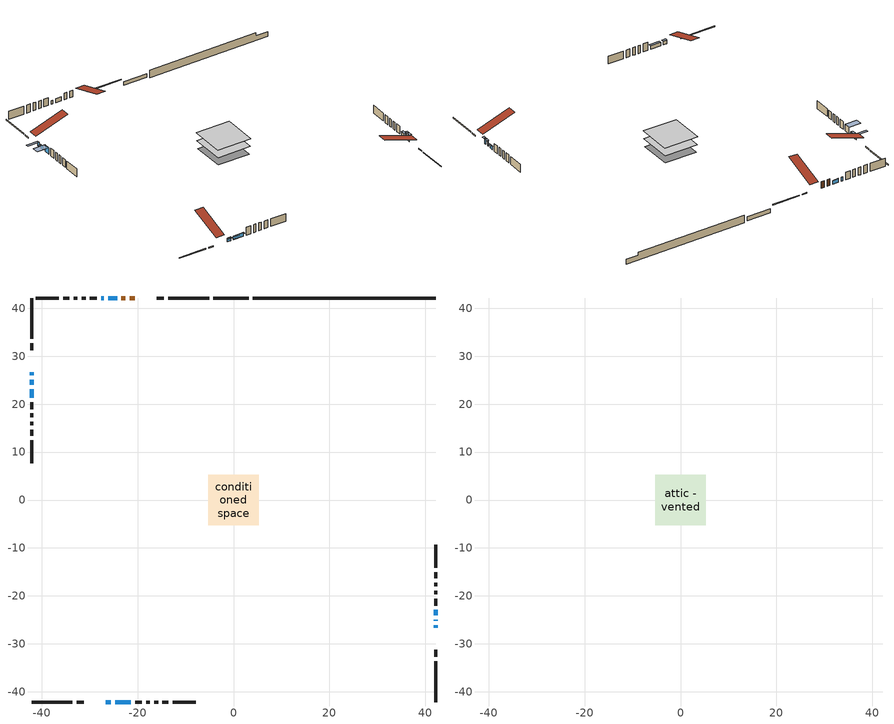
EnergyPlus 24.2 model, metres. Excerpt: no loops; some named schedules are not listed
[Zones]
conditioned space
 floor adiabatic (Floor2 construction): -1.25,-1.25 -1.25,1.25 1.25,1.25 1.25,-1.25 z1.25
 floor adiabatic (AdiabaticFloorConstruction): -5.22,-5.22 -5.22,5.22 5.22,5.22 5.22,-5.22 z1.25
 floor foundation (Slab1 construction): -5.01,-5.01 -5.01,5.01 5.01,5.01 5.01,-5.01 z-1.19
 floor foundation (Slab2 construction): -1.25,-1.25 -1.25,1.25 1.25,1.25 1.25,-1.25 z-0.76
 wall outside (RimJoist1 construction): -5.11,42.17 -13.63,42.17 / -42.17,-42.17 -33.64,-42.17 / -42.17,42.17 -42.17,33.64 / 42.17,-42.17 42.17,-33.64 z1.25:1.55
 wall outside (RimJoist2 construction): -14.56,42.17 -16.03,42.17 / -32.71,-42.17 -31.24,-42.17 / -42.17,32.71 -42.17,31.24 / 42.17,-32.71 42.17,-31.24 z1.25:1.55
 wall outside (AdiabaticWallConstruction 1): -20.6,42.17 -21.63,42.17 / -22.56,42.17 -23.39,42.17 z1.25:3.28
 wall outside (AdiabaticWallConstruction): 42.17,-26.68 42.17,-26.17 / 42.17,-25.24 42.17,-25.03 z1.25:3.08; -42.17,26.68 -42.17,26.07 z1.25:2.57; -26.68,-42.17 -25.61,-42.17 / -24.68,-42.17 -21.48,-42.17 / -42.17,25.14 -42.17,24.07 z1.25:2.32; -24.31,42.17 -26.18,42.17 / -27.11,42.17 -27.64,42.17 z1.25:2.47; 42.17,-24.11 42.17,-22.96 z1.25:2.4; -42.17,23.14 -42.17,21.31 z1.25:3.28
 wall outside (Wall1 construction): -28.56,42.17 -29.96,42.17 / -20.55,-42.17 -19.16,-42.17 / -42.17,20.38 -42.17,18.99 / 42.17,-22.03 42.17,-20.64 z1.25:3.69
 wall outside (Wall2 construction): -30.88,42.17 -31.67,42.17 / -18.23,-42.17 -17.44,-42.17 / -42.17,18.06 -42.17,17.27 / 42.17,-19.71 42.17,-18.92 z1.25:3.69
 wall outside (Wall3 construction): -32.6,42.17 -33.36,42.17 / -16.51,-42.17 -15.75,-42.17 / -42.17,16.35 -42.17,15.59 / 42.17,-17.99 42.17,-17.23 z1.25:3.69
 wall outside (Wall4 construction): -34.29,42.17 -35.54,42.17 / -14.82,-42.17 -13.57,-42.17 / -42.17,14.66 -42.17,13.41 / 42.17,-16.3 42.17,-15.05 z1.25:3.69
 wall outside (Wall5 construction): -36.47,42.17 -41.24,42.17 / -12.64,-42.17 -7.88,-42.17 / -42.17,12.48 -42.17,7.71 / 42.17,-14.12 42.17,-9.36 z1.25:3.69
 wall foundation (FoundationWall1 construction): 4.07,42.17,-1.19 4.07,42.17,1.25 38.36,42.17,1.25 38.36,42.17,0.35 42.17,42.17,0.35 42.17,42.17,-1.19
 wall foundation (FoundationWall2 construction): 3.14,42.17 -4.18,42.17 z-0.76:0.43
 window (WindowConstruction 6): 42.17,-26.68 42.17,-26.17 z1.25:3.08
 window (WindowConstruction 5): -42.17,26.68 -42.17,26.07 z1.25:2.57
 window (WindowConstruction 8): -26.68,-42.17 -25.61,-42.17 z1.25:2.32
 window (WindowConstruction 9): -24.32,42.17 -26.18,42.17 z1.25:2.47
 window (WindowConstruction 7): 42.17,-25.24 42.17,-25.03 z1.25:3.08
 window (WindowConstruction): 42.17,-24.1 42.17,-22.96 z1.25:2.4
 window (WindowConstruction 1): -24.68,-42.17 -21.48,-42.17 z1.25:2.32
 window (WindowConstruction 2): -42.17,25.14 -42.17,24.07 z1.25:2.32
 window (WindowConstruction 3): -42.17,23.14 -42.17,21.31 z1.25:3.28
 window (WindowConstruction 4): -27.11,42.17 -27.64,42.17 z1.25:2.47
 door (Door): -20.6,42.17 -21.63,42.17 z1.25:3.28
 door (Door 1): -22.56,42.17 -23.39,42.17 z1.25:3.28
 ceiling adiabatic (AdiabaticFloorConstruction): 5.22,-5.22 5.22,5.22 -5.22,5.22 -5.22,-5.22 z1.25
attic - vented
 floor to conditioned space (Floor1 construction Reversed): -5.28,-5.28 -5.28,5.28 5.28,5.28 5.28,-5.28 z3.69
 roof outside (Roof1 construction): -19.67,42.17,3.69 -19.67,31.88,7.12 -16.96,31.88,7.12 -16.96,42.17,3.69; -27.61,-42.17,3.69 -27.61,-31.88,7.12 -30.31,-31.88,7.12 -30.31,-42.17,3.69; -42.17,27.61,3.69 -31.88,27.61,7.12 -31.88,30.31,7.12 -42.17,30.31,3.69; 42.17,-27.61,3.69 31.88,-27.61,7.12 31.88,-30.31,7.12 42.17,-30.31,3.69
shading: 42.17,-25.87 42.17,-26.97 42.78,-26.97 42.78,-25.87 z3.38; -42.17,26.01 -42.17,26.74 -45.83,26.74 -45.83,26.01 z2.63; -25.55,-42.17 -26.74,-42.17 -26.74,-42.78 -25.55,-42.78 z2.38; 42.17,-24.74 42.17,-25.54 42.78,-25.54 42.78,-24.74 z3.38; 42.17,-22.9 42.17,-24.17 42.78,-24.17 42.78,-22.9 z2.46; -21.42,-42.17 -24.74,-42.17 -24.74,-42.78 -21.42,-42.78 z2.38; -42.17,24.01 -42.17,25.2 -42.78,25.2 -42.78,24.01 z2.38; -42.17,21.25 -42.17,23.2 -45.88,23.2 -45.88,21.25 z3.34
[Building]
Building 1: Terrain=Suburbs
[Site:Location]
Windsor AP_ON: Latitude {deg}=42.28; Longitude {deg}=-82.96; Time Zone {hr}=-5; Elevation {m}=190; Keep Site Location Information=Yes
[Site:GroundTemperature:Shallow]
6.34957, 4.46684, 4.31606, 5.20952, 8.79623, 12.3662, 15.4612, 17.4219, 17.5884, 15.9938, 12.9777, 9.51722
[Site:WaterMainsTemperature]
Calculation Method=Schedule; Temperature Schedule=mains temperature schedule
[Material] Roughness=Rough; Thermal Absorptance=0.9
Name | Thickness {m} | Conductivity {W/m-K} | Density {kg/m3} | Specific Heat {J/kg-K} | Solar Absorptance | Visible Absorptance
asphalt or fiberglass shingles | 0.00635 | 0.162714 | 1121.4 | 1465.45 | 0.4 | 0.4
ceiling loosefill ins | 0.169333 | 0.0480833 | 16.02 | 1046.75 | 0.7 | 0.7
ceiling stud and cavity | 0.1397 | 0.152865 | 65.682 | 1177.47 | 0.7 | 0.7
concrete 4.0 in. | 0.1016 | 1.803125 | 2242.8 | 837.4 | 0.7 | 0.7
concrete 8.0 in. | 0.2032 | 1.803125 | 2242.8 | 837.4 | 0.7 | 0.7
door material | 0.04445 | 0.053851 | 512.64 | 1214.23 | 0.7 | 0.7
exterior vertical ins | 0.0488109 | 0.029427 | 32.04 | 1214.23 | 0.7 | 0.7
floor covering | 0.0127 | 9.015625 | 54.468 | 1339.84 | 0.6 | 0.6
floor covering 1 | 0.0127 | 0.0433444 | 54.468 | 1339.84 | 0.6 | 0.6
floor rigid ins; wall rigid ins 1 | 0.512978 | 0.029427 | 32.04 | 1214.23 | 0.7 | 0.7
floor stud and cavity | 0.0889 | 0.178275 | 50.32683 | 1063.81 | 0.7 | 0.7
floor stud and cavity 1 | 0.1397 | 1.75129 | 37.0049 | 1207.88 | 0.7 | 0.7
furniture material conditioned space 1 | 0.1524 | 0.115458 | 640.8 | 1214.23 | 0.6 | 0.6
gypsum board | 0.0127 | 0.160291 | 801 | 837.4 | 0.6 | 0.6
gypsum board 1 | 0.0127 | 0.160291 | 801 | 837.4 | 0.7 | 0.7
osb sheathing 0.5 in. | 0.0127 | 0.115458 | 512.64 | 1214.23 | 0.7 | 0.7
osb sheathing 0.75 in. | 0.01905 | 0.115458 | 512.64 | 1214.23 | 0.7 | 0.7
osb sheathing 2.0 in. | 0.0508 | 0.115458 | 512.64 | 1214.23 | 0.7 | 0.7
rim joist rigid ins; wall rigid ins | 0.051816 | 0.029427 | 32.04 | 1214.23 | 0.7 | 0.7
rim joist stud and cavity | 0.0508 | 0.275866 | 125.044 | 1163.47 | 0.6 | 0.6
rim joist stud and cavity 1 | 0.0508 | 0.295655 | 125.044 | 1163.47 | 0.6 | 0.6
wall stud and cavity | 0.1397 | 0.0801397 | 139.0536 | 1170.24 | 0.7 | 0.7
wall stud and cavity 1 | 0.1397 | 0.106068 | 139.0536 | 1170.24 | 0.7 | 0.7
wall stud and cavity 2 | 0.1397 | 0.0807104 | 139.0536 | 1170.24 | 0.7 | 0.7
wall stud and cavity 3 | 0.1397 | 0.103575 | 139.0536 | 1170.24 | 0.7 | 0.7
wall stud and cavity 4 | 0.1397 | 0.0864093 | 139.0536 | 1170.24 | 0.7 | 0.7
wall stud and cavity 5 | 0.0889 | 0.380278 | 52.3479 | 1209.89 | 0.7 | 0.7
wall stud and cavity 6 | 0.0889 | 0.391764 | 83.0341 | 1211.67 | 0.7 | 0.7
wood siding | 0.0254 | 0.102417 | 544.68 | 1172.36 | 0.4 | 0.4
wood siding 1; wood siding 2; wood siding 3 | 0.0254 | 0.102417 | 544.68 | 1172.36 | 0.7 | 0.7
[WindowMaterial:SimpleGlazingSystem]
Name | U-Factor {W/m2-K} | Solar Heat Gain Coefficient
WindowMaterial | 2.28142 | 0.62
WindowMaterial 1 | 2.51195 | 0.5
WindowMaterial 2 | 3.56238 | 0.64
WindowMaterial 3 | 2.64027 | 0.43
WindowMaterial 4 | 2.61131 | 0.5
WindowMaterial 5 | 2.401794 | 0.58
WindowMaterial 6 | 2.82821 | 0.42
[Construction]
AdiabaticFloorConstruction: floor stud and cavity 1, floor rigid ins, osb sheathing 0.75 in., floor covering 1
AdiabaticWallConstruction: wood siding 2, wall rigid ins 1, wall stud and cavity 5, gypsum board
AdiabaticWallConstruction 1: wood siding 3, wall rigid ins 1, wall stud and cavity 5, gypsum board
Door; Door 1: door material
Floor1 construction Reversed: gypsum board, ceiling stud and cavity, ceiling loosefill ins
Floor2 construction: floor stud and cavity, floor covering
FoundationWall1 construction: concrete 8.0 in.
FoundationWall2 construction: concrete 8.0 in., gypsum board 1
furniture construction conditioned space 1: furniture material conditioned space 1
PartitionWallConstruction: gypsum board, wall stud and cavity 6, gypsum board
RimJoist1 construction: wood siding 1, rim joist rigid ins, osb sheathing 2.0 in., rim joist stud and cavity
RimJoist2 construction: wood siding 1, rim joist rigid ins, osb sheathing 2.0 in., rim joist stud and cavity 1
Roof1 construction: asphalt or fiberglass shingles
Slab1 construction; Slab2 construction: concrete 4.0 in.
Wall1 construction: wood siding, osb sheathing 0.5 in., wall stud and cavity, gypsum board
Wall2 construction: wood siding, osb sheathing 0.5 in., wall stud and cavity 1, gypsum board
Wall3 construction: wood siding, osb sheathing 0.5 in., wall stud and cavity 2, gypsum board
Wall4 construction: wood siding, osb sheathing 0.5 in., wall stud and cavity 3, gypsum board
Wall5 construction: wood siding, wall rigid ins, osb sheathing 0.5 in., wall stud and cavity 4, gypsum board
WindowConstruction: WindowMaterial
WindowConstruction 1; WindowConstruction 2; WindowConstruction 8; WindowConstruction 9: WindowMaterial 1
WindowConstruction 3: WindowMaterial 2
WindowConstruction 4: WindowMaterial 3
WindowConstruction 5: WindowMaterial 4
WindowConstruction 6: WindowMaterial 5
WindowConstruction 7: WindowMaterial 6
[Zone] Multiplier=1; Part of Total Floor Area=Yes
Name | Volume {m3}
attic - vented | 61.9943
conditioned space | 551.6
[Space]
Name | Zone | Volume {m3}
attic - vented 1 | attic - vented | 61.9943
conditioned space 1 | conditioned space | 551.6
[ZoneInfiltration:EffectiveLeakageArea]
infil attic - vented 1: Zone or Space=attic - vented 1; Schedule=Always On Discrete; Effective Air Leakage Area {cm2}=4952.44; Stack Coefficient=0.000238322; Wind Coefficient=1.04304e-05
[ZoneMixing]
whole house fan mix: Zone or Space=attic - vented; Schedule=Always On Continuous; Design Flow Rate Calculation Method=Flow/Zone; Design Flow Rate {m3/s}=0; Source Zone or Space=conditioned space
[SurfaceProperty:ExposedFoundationPerimeter] Exposed Perimeter Calculation Method=TotalExposedPerimeter
Name | Total Exposed Perimeter {m}
Slab1 | 38.1
Slab2 | 7.31499
[InternalMass] Zone or ZoneList=conditioned space; Space or SpaceList=conditioned space 1
Name | Construction | Surface Area {m2}
furniture mass conditioned space 1 | furniture construction conditioned space 1 | 88.7292
partition wall mass | PartitionWallConstruction | 215.582
[Lights]
interior lighting: Zone or ZoneList or Space or SpaceList=conditioned space 1; Schedule=interior lighting schedule; Design Level Calculation Method=LightingLevel; Lighting Level {W}=343.2; Return Air Fraction=0; Fraction Radiant=0.6; Fraction Visible=0.2; Fraction Replaceable=1
[People]
occupants: Zone or ZoneList or Space or SpaceList=conditioned space 1; Number of People Schedule=occupants schedule; Number of People Calculation Method=People; Number of People=3; Fraction Radiant=0.314171; Sensible Heat Fraction=0.56303; Activity Level Schedule=occupants activity schedule; Carbon Dioxide Generation Rate {m3/s-W}=0; Enable ASHRAE 55 Comfort Warnings=No; Mean Radiant Temperature Calculation Type=EnclosureAveraged
[ElectricEquipment] Zone or ZoneList or Space or SpaceList=conditioned space 1; Design Level Calculation Method=EquipmentLevel
Name | Schedule | Design Level {W} | Fraction Latent | Fraction Radiant | Fraction Lost
clothes dryer | clothes dryer schedule | 140.772 | 0.015 | 0.081 | 0.85
clothes washer | clothes washer schedule | 32.1985 | 0.03 | 0.162 | 0.7
cooking range | cooking range schedule | 215.147 | 0.08 | 0.432 | 0.2
dishwasher | dishwasher schedule | 66.8632 | 0.3 | 0.18 | 0.4
fridge | fridge schedule | 72.9452 | 0 | 0.6 | 0
mech vent bath fan 0 | mech vent bath fan 0 schedule | 25.1 | 0 | 0 | 1
mech vent bath fan 1 | mech vent bath fan 1 schedule | 25.1 | 0 | 0 | 1
mech vent house fan | mech vent house fan schedule | 0 | 0 | 0 | 1
mech vent house fan cfis | mech vent house fan cfis schedule | 0 | 0 | 0 | 0
mech vent range fan 0 | mech vent range fan 0 schedule | 57 | 0 | 0 | 1
misc plug loads | misc plug loads schedule | 494.7 | 0.045 | 0.513 | 0.1
whole house fan | Always On Discrete | 0 | 0 | 0 | 1
[OtherEquipment] Zone or ZoneList or Space or SpaceList=conditioned space 1; Design Level Calculation Method=EquipmentLevel
Name | Fuel Type | Schedule | Design Level {W} | Fraction Latent | Fraction Radiant | Fraction Lost
clothes dryer 1 | Electricity | clothes dryer schedule | 0 | 0.015 | 0.081 | 0.85
cooking range 1 | Electricity | cooking range schedule | 0 | 0.08 | 0.432 | 0.2
general water use latent | None | general water use schedule | 62.594 | 1 | 0 | 0
general water use sensible | None | general water use schedule | -61.6891 | 0 | 0.6 | 0
mech vent house fan latent load | None | Always On Discrete | 0 | 1 | 0 | 0
mech vent house fan sensible load | None | Always On Discrete | 0 | 0 | 0 | 0
water heater energy adjustment1 | NaturalGas | Always On Discrete | 0.01 | 0 | 0 | 1
[ZoneInfiltration:DesignFlowRate] Zone or ZoneList or Space or SpaceList=conditioned space 1; Schedule=Always On Discrete; Design Flow Rate Calculation Method=Flow/Zone; Design Flow Rate {m3/s}=0
infil flow; natural vent flow; whole house fan flow
[Foundation:Kiva] Initial Indoor Air Temperature {C}=18; Wall Depth Below Slab {m}=0.2032
Name | Wall Height Above Grade {m} | Custom Block Material Name 1 | Custom Block Depth 1 {m} | Custom Block X Position 1 {m} | Custom Block Z Position 1 {m}
Foundation Kiva 1 | 1.24998
Foundation Kiva 2 | 0.430012 | exterior vertical ins | 1.19 | 0.2159 | 0
[Foundation:Kiva:Settings]
Soil Conductivity {W/m-K}=0.849921; Soil Density {kg/m3}=1842.3; Soil Specific Heat {J/kg-K}=418.7; Ground Solar Absorptivity=0.9; Ground Thermal Absorptivity=0.9; Ground Surface Roughness {m}=0.03; Far-Field Width {m}=40; Deep-Ground Boundary Condition=ZeroFlux; Deep-Ground Depth {m}=40; Minimum Cell Dimension {m}=0.2; Maximum Cell Growth Coefficient=3; Simulation Timestep=Timestep
[Exterior:Lights]
exterior lighting: Schedule=exterior lighting schedule; Design Level {W}=75.6
[Schedule:Constant]
Name | Hourly Value
Always On Continuous; mech vent house fan schedule; mech vent house fan cfis schedule; Always On Discrete | 1
occupants activity schedule | 117.228
fridge schedule | 0
[Schedule:Week:Daily]
interior lighting schedule Week Rule - Jan1-Jan27: interior lighting schedule day, interior lighting schedule day, interior lighting schedule day, interior lighting schedule day, interior lighting schedule day, interior lighting schedule day, interior lighting schedule day, interior lighting schedule default day, interior lighting schedule default day, interior lighting schedule default day, interior lighting schedule default day, interior lighting schedule default day
interior lighting schedule Week Rule - Jan28-Feb3: interior lighting schedule day, interior lighting schedule day, interior lighting schedule day, interior lighting schedule day, interior lighting schedule day 1, interior lighting schedule day 1, interior lighting schedule day 1, interior lighting schedule default day, interior lighting schedule default day, interior lighting schedule default day, interior lighting schedule default day, interior lighting schedule default day
interior lighting schedule Week Rule - Feb4-Feb24: interior lighting schedule day 1, interior lighting schedule day 1, interior lighting schedule day 1, interior lighting schedule day 1, interior lighting schedule day 1, interior lighting schedule day 1, interior lighting schedule day 1, interior lighting schedule default day, interior lighting schedule default day, interior lighting schedule default day, interior lighting schedule default day, interior lighting schedule default day
interior lighting schedule Week Rule - Feb25-Mar3: interior lighting schedule day 1, interior lighting schedule day 1, interior lighting schedule day 1, interior lighting schedule day 1, interior lighting schedule day 2, interior lighting schedule day 2, interior lighting schedule day 2, interior lighting schedule default day, interior lighting schedule default day, interior lighting schedule default day, interior lighting schedule default day, interior lighting schedule default day
interior lighting schedule Week Rule - Mar4-Mar31: interior lighting schedule day 2, interior lighting schedule day 2, interior lighting schedule day 2, interior lighting schedule day 2, interior lighting schedule day 2, interior lighting schedule day 2, interior lighting schedule day 2, interior lighting schedule default day, interior lighting schedule default day, interior lighting schedule default day, interior lighting schedule default day, interior lighting schedule default day
interior lighting schedule Week Rule - Apr1-Apr28: interior lighting schedule day 3, interior lighting schedule day 3, interior lighting schedule day 3, interior lighting schedule day 3, interior lighting schedule day 3, interior lighting schedule day 3, interior lighting schedule day 3, interior lighting schedule default day, interior lighting schedule default day, interior lighting schedule default day, interior lighting schedule default day, interior lighting schedule default day
interior lighting schedule Week Rule - Apr29-May5: interior lighting schedule day 3, interior lighting schedule day 3, interior lighting schedule day 4, interior lighting schedule day 4, interior lighting schedule day 4, interior lighting schedule day 4, interior lighting schedule day 4, interior lighting schedule default day, interior lighting schedule default day, interior lighting schedule default day, interior lighting schedule default day, interior lighting schedule default day
interior lighting schedule Week Rule - May6-May26: interior lighting schedule day 4, interior lighting schedule day 4, interior lighting schedule day 4, interior lighting schedule day 4, interior lighting schedule day 4, interior lighting schedule day 4, interior lighting schedule day 4, interior lighting schedule default day, interior lighting schedule default day, interior lighting schedule default day, interior lighting schedule default day, interior lighting schedule default day
interior lighting schedule Week Rule - May27-Jun2: interior lighting schedule day 4, interior lighting schedule day 4, interior lighting schedule day 4, interior lighting schedule day 4, interior lighting schedule day 4, interior lighting schedule day 5, interior lighting schedule day 5, interior lighting schedule default day, interior lighting schedule default day, interior lighting schedule default day, interior lighting schedule default day, interior lighting schedule default day
interior lighting schedule Week Rule - Jun3-Jun30: interior lighting schedule day 5, interior lighting schedule day 5, interior lighting schedule day 5, interior lighting schedule day 5, interior lighting schedule day 5, interior lighting schedule day 5, interior lighting schedule day 5, interior lighting schedule default day, interior lighting schedule default day, interior lighting schedule default day, interior lighting schedule default day, interior lighting schedule default day
interior lighting schedule Week Rule - Jul1-Jul28: interior lighting schedule day 6, interior lighting schedule day 6, interior lighting schedule day 6, interior lighting schedule day 6, interior lighting schedule day 6, interior lighting schedule day 6, interior lighting schedule day 6, interior lighting schedule default day, interior lighting schedule default day, interior lighting schedule default day, interior lighting schedule default day, interior lighting schedule default day
interior lighting schedule Week Rule - Jul29-Aug4: interior lighting schedule day 6, interior lighting schedule day 6, interior lighting schedule day 6, interior lighting schedule day 7, interior lighting schedule day 7, interior lighting schedule day 7, interior lighting schedule day 7, interior lighting schedule default day, interior lighting schedule default day, interior lighting schedule default day, interior lighting schedule default day, interior lighting schedule default day
interior lighting schedule Week Rule - Aug5-Aug25: interior lighting schedule day 7, interior lighting schedule day 7, interior lighting schedule day 7, interior lighting schedule day 7, interior lighting schedule day 7, interior lighting schedule day 7, interior lighting schedule day 7, interior lighting schedule default day, interior lighting schedule default day, interior lighting schedule default day, interior lighting schedule default day, interior lighting schedule default day
interior lighting schedule Week Rule - Aug26-Sep1: interior lighting schedule day 7, interior lighting schedule day 7, interior lighting schedule day 7, interior lighting schedule day 7, interior lighting schedule day 7, interior lighting schedule day 7, interior lighting schedule day 8, interior lighting schedule default day, interior lighting schedule default day, interior lighting schedule default day, interior lighting schedule default day, interior lighting schedule default day
interior lighting schedule Week Rule - Sep2-Sep29: interior lighting schedule day 8, interior lighting schedule day 8, interior lighting schedule day 8, interior lighting schedule day 8, interior lighting schedule day 8, interior lighting schedule day 8, interior lighting schedule day 8, interior lighting schedule default day, interior lighting schedule default day, interior lighting schedule default day, interior lighting schedule default day, interior lighting schedule default day
interior lighting schedule Week Rule - Sep30-Oct6: interior lighting schedule day 8, interior lighting schedule day 9, interior lighting schedule day 9, interior lighting schedule day 9, interior lighting schedule day 9, interior lighting schedule day 9, interior lighting schedule day 9, interior lighting schedule default day, interior lighting schedule default day, interior lighting schedule default day, interior lighting schedule default day, interior lighting schedule default day
interior lighting schedule Week Rule - Oct7-Oct27: interior lighting schedule day 9, interior lighting schedule day 9, interior lighting schedule day 9, interior lighting schedule day 9, interior lighting schedule day 9, interior lighting schedule day 9, interior lighting schedule day 9, interior lighting schedule default day, interior lighting schedule default day, interior lighting schedule default day, interior lighting schedule default day, interior lighting schedule default day
interior lighting schedule Week Rule - Oct28-Nov3: interior lighting schedule day 9, interior lighting schedule day 9, interior lighting schedule day 9, interior lighting schedule day 9, interior lighting schedule day 10, interior lighting schedule day 10, interior lighting schedule day 10, interior lighting schedule default day, interior lighting schedule default day, interior lighting schedule default day, interior lighting schedule default day, interior lighting schedule default day
interior lighting schedule Week Rule - Nov4-Nov24: interior lighting schedule day 10, interior lighting schedule day 10, interior lighting schedule day 10, interior lighting schedule day 10, interior lighting schedule day 10, interior lighting schedule day 10, interior lighting schedule day 10, interior lighting schedule default day, interior lighting schedule default day, interior lighting schedule default day, interior lighting schedule default day, interior lighting schedule default day
interior lighting schedule Week Rule - Nov25-Dec1: interior lighting schedule day 10, interior lighting schedule day 10, interior lighting schedule day 10, interior lighting schedule day 10, interior lighting schedule day 10, interior lighting schedule day 10, interior lighting schedule day 11, interior lighting schedule default day, interior lighting schedule default day, interior lighting schedule default day, interior lighting schedule default day, interior lighting schedule default day
interior lighting schedule Week Rule - Dec2-Dec31: interior lighting schedule day 11, interior lighting schedule day 11, interior lighting schedule day 11, interior lighting schedule day 11, interior lighting schedule day 11, interior lighting schedule day 11, interior lighting schedule day 11, interior lighting schedule default day, interior lighting schedule default day, interior lighting schedule default day, interior lighting schedule default day, interior lighting schedule default day
occupants schedule Week Rule - Jan1-Dec31: occupants schedule day, occupants schedule day, occupants schedule day, occupants schedule day, occupants schedule day, occupants schedule day, occupants schedule day, occupants schedule default day, occupants schedule default day, occupants schedule default day, occupants schedule default day, occupants schedule default day
clothes dryer schedule Week Rule - Jan1-Dec31: clothes dryer schedule day, clothes dryer schedule day, clothes dryer schedule day, clothes dryer schedule day, clothes dryer schedule day, clothes dryer schedule day, clothes dryer schedule day, clothes dryer schedule default day, clothes dryer schedule default day, clothes dryer schedule default day, clothes dryer schedule default day, clothes dryer schedule default day
clothes washer schedule Week Rule - Jan1-Dec31: clothes washer schedule day, clothes washer schedule day, clothes washer schedule day, clothes washer schedule day, clothes washer schedule day, clothes washer schedule day, clothes washer schedule day, clothes washer schedule default day, clothes washer schedule default day, clothes washer schedule default day, clothes washer schedule default day, clothes washer schedule default day
cooking range schedule Week Rule - Jan1-Dec31: cooking range schedule day, cooking range schedule day, cooking range schedule day, cooking range schedule day, cooking range schedule day, cooking range schedule day, cooking range schedule day, cooking range schedule default day, cooking range schedule default day, cooking range schedule default day, cooking range schedule default day, cooking range schedule default day
dishwasher schedule Week Rule - Jan1-Dec31: dishwasher schedule day, dishwasher schedule day, dishwasher schedule day, dishwasher schedule day, dishwasher schedule day, dishwasher schedule day, dishwasher schedule day, dishwasher schedule default day, dishwasher schedule default day, dishwasher schedule default day, dishwasher schedule default day, dishwasher schedule default day
mech vent bath fan 0 schedule Week Rule - Jan1-Dec31: mech vent bath fan 0 schedule day, mech vent bath fan 0 schedule day, mech vent bath fan 0 schedule day, mech vent bath fan 0 schedule day, mech vent bath fan 0 schedule day, mech vent bath fan 0 schedule day, mech vent bath fan 0 schedule day, mech vent bath fan 0 schedule default day, mech vent bath fan 0 schedule default day, mech vent bath fan 0 schedule default day, mech vent bath fan 0 schedule default day, mech vent bath fan 0 schedule default day
mech vent bath fan 1 schedule Week Rule - Jan1-Dec31: mech vent bath fan 1 schedule day, mech vent bath fan 1 schedule day, mech vent bath fan 1 schedule day, mech vent bath fan 1 schedule day, mech vent bath fan 1 schedule day, mech vent bath fan 1 schedule day, mech vent bath fan 1 schedule day, mech vent bath fan 1 schedule default day, mech vent bath fan 1 schedule default day, mech vent bath fan 1 schedule default day, mech vent bath fan 1 schedule default day, mech vent bath fan 1 schedule default day
mech vent range fan 0 schedule Week Rule - Jan1-Dec31: mech vent range fan 0 schedule day, mech vent range fan 0 schedule day, mech vent range fan 0 schedule day, mech vent range fan 0 schedule day, mech vent range fan 0 schedule day, mech vent range fan 0 schedule day, mech vent range fan 0 schedule day, mech vent range fan 0 schedule default day, mech vent range fan 0 schedule default day, mech vent range fan 0 schedule default day, mech vent range fan 0 schedule default day, mech vent range fan 0 schedule default day
misc plug loads schedule Week Rule - Jan1-Dec31: misc plug loads schedule day, misc plug loads schedule day, misc plug loads schedule day, misc plug loads schedule day, misc plug loads schedule day, misc plug loads schedule day, misc plug loads schedule day, misc plug loads schedule default day, misc plug loads schedule default day, misc plug loads schedule default day, misc plug loads schedule default day, misc plug loads schedule default day
general water use schedule Week Rule - Jan1-Dec31: general water use schedule day, general water use schedule day, general water use schedule day, general water use schedule day, general water use schedule day, general water use schedule day, general water use schedule day, general water use schedule default day, general water use schedule default day, general water use schedule default day, general water use schedule default day, general water use schedule default day
exterior lighting schedule Week Rule - Jan1-Jan27: exterior lighting schedule day, exterior lighting schedule day, exterior lighting schedule day, exterior lighting schedule day, exterior lighting schedule day, exterior lighting schedule day, exterior lighting schedule day, exterior lighting schedule default day, exterior lighting schedule default day, exterior lighting schedule default day, exterior lighting schedule default day, exterior lighting schedule default day
exterior lighting schedule Week Rule - Jan28-Feb3: exterior lighting schedule day, exterior lighting schedule day, exterior lighting schedule day, exterior lighting schedule day, exterior lighting schedule day 1, exterior lighting schedule day 1, exterior lighting schedule day 1, exterior lighting schedule default day, exterior lighting schedule default day, exterior lighting schedule default day, exterior lighting schedule default day, exterior lighting schedule default day
exterior lighting schedule Week Rule - Feb4-Feb24: exterior lighting schedule day 1, exterior lighting schedule day 1, exterior lighting schedule day 1, exterior lighting schedule day 1, exterior lighting schedule day 1, exterior lighting schedule day 1, exterior lighting schedule day 1, exterior lighting schedule default day, exterior lighting schedule default day, exterior lighting schedule default day, exterior lighting schedule default day, exterior lighting schedule default day
exterior lighting schedule Week Rule - Feb25-Mar3: exterior lighting schedule day 1, exterior lighting schedule day 1, exterior lighting schedule day 1, exterior lighting schedule day 1, exterior lighting schedule day 2, exterior lighting schedule day 2, exterior lighting schedule day 2, exterior lighting schedule default day, exterior lighting schedule default day, exterior lighting schedule default day, exterior lighting schedule default day, exterior lighting schedule default day
exterior lighting schedule Week Rule - Mar4-Mar31: exterior lighting schedule day 2, exterior lighting schedule day 2, exterior lighting schedule day 2, exterior lighting schedule day 2, exterior lighting schedule day 2, exterior lighting schedule day 2, exterior lighting schedule day 2, exterior lighting schedule default day, exterior lighting schedule default day, exterior lighting schedule default day, exterior lighting schedule default day, exterior lighting schedule default day
exterior lighting schedule Week Rule - Apr1-Apr28: exterior lighting schedule day 3, exterior lighting schedule day 3, exterior lighting schedule day 3, exterior lighting schedule day 3, exterior lighting schedule day 3, exterior lighting schedule day 3, exterior lighting schedule day 3, exterior lighting schedule default day, exterior lighting schedule default day, exterior lighting schedule default day, exterior lighting schedule default day, exterior lighting schedule default day
exterior lighting schedule Week Rule - Apr29-May5: exterior lighting schedule day 3, exterior lighting schedule day 3, exterior lighting schedule day 4, exterior lighting schedule day 4, exterior lighting schedule day 4, exterior lighting schedule day 4, exterior lighting schedule day 4, exterior lighting schedule default day, exterior lighting schedule default day, exterior lighting schedule default day, exterior lighting schedule default day, exterior lighting schedule default day
exterior lighting schedule Week Rule - May6-May26: exterior lighting schedule day 4, exterior lighting schedule day 4, exterior lighting schedule day 4, exterior lighting schedule day 4, exterior lighting schedule day 4, exterior lighting schedule day 4, exterior lighting schedule day 4, exterior lighting schedule default day, exterior lighting schedule default day, exterior lighting schedule default day, exterior lighting schedule default day, exterior lighting schedule default day
exterior lighting schedule Week Rule - May27-Jun2: exterior lighting schedule day 4, exterior lighting schedule day 4, exterior lighting schedule day 4, exterior lighting schedule day 4, exterior lighting schedule day 4, exterior lighting schedule day 5, exterior lighting schedule day 5, exterior lighting schedule default day, exterior lighting schedule default day, exterior lighting schedule default day, exterior lighting schedule default day, exterior lighting schedule default day
exterior lighting schedule Week Rule - Jun3-Jun30: exterior lighting schedule day 5, exterior lighting schedule day 5, exterior lighting schedule day 5, exterior lighting schedule day 5, exterior lighting schedule day 5, exterior lighting schedule day 5, exterior lighting schedule day 5, exterior lighting schedule default day, exterior lighting schedule default day, exterior lighting schedule default day, exterior lighting schedule default day, exterior lighting schedule default day
exterior lighting schedule Week Rule - Jul1-Jul28: exterior lighting schedule day 6, exterior lighting schedule day 6, exterior lighting schedule day 6, exterior lighting schedule day 6, exterior lighting schedule day 6, exterior lighting schedule day 6, exterior lighting schedule day 6, exterior lighting schedule default day, exterior lighting schedule default day, exterior lighting schedule default day, exterior lighting schedule default day, exterior lighting schedule default day
[Schedule:Year]
interior lighting schedule: interior lighting schedule Week Rule - Jan1-Jan27, 1, 1, 1, 27, interior lighting schedule Week Rule - Jan28-Feb3, 1, 28, 2, 3, interior lighting schedule Week Rule - Feb4-Feb24, 2, 4, 2, 24, interior lighting schedule Week Rule - Feb25-Mar3, 2, 25, 3, 3, interior lighting schedule Week Rule - Mar4-Mar31, 3, 4, 3, 31, interior lighting schedule Week Rule - Apr1-Apr28, 4, 1, 4, 28, interior lighting schedule Week Rule - Apr29-May5, 4, 29, 5, 5, interior lighting schedule Week Rule - May6-May26, 5, 6, 5, 26, interior lighting schedule Week Rule - May27-Jun2, 5, 27, 6, 2, interior lighting schedule Week Rule - Jun3-Jun30, 6, 3, 6, 30, interior lighting schedule Week Rule - Jul1-Jul28, 7, 1, 7, 28, interior lighting schedule Week Rule - Jul29-Aug4, 7, 29, 8, 4, interior lighting schedule Week Rule - Aug5-Aug25, 8, 5, 8, 25, interior lighting schedule Week Rule - Aug26-Sep1, 8, 26, 9, 1, interior lighting schedule Week Rule - Sep2-Sep29, 9, 2, 9, 29, interior lighting schedule Week Rule - Sep30-Oct6, 9, 30, 10, 6, interior lighting schedule Week Rule - Oct7-Oct27, 10, 7, 10, 27, interior lighting schedule Week Rule - Oct28-Nov3, 10, 28, 11, 3, interior lighting schedule Week Rule - Nov4-Nov24, 11, 4, 11, 24, interior lighting schedule Week Rule - Nov25-Dec1, 11, 25, 12, 1, interior lighting schedule Week Rule - Dec2-Dec31, 12, 2, 12, 31
occupants schedule: occupants schedule Week Rule - Jan1-Dec31, 1, 1, 12, 31
clothes dryer schedule: clothes dryer schedule Week Rule - Jan1-Dec31, 1, 1, 12, 31
clothes washer schedule: clothes washer schedule Week Rule - Jan1-Dec31, 1, 1, 12, 31
cooking range schedule: cooking range schedule Week Rule - Jan1-Dec31, 1, 1, 12, 31
dishwasher schedule: dishwasher schedule Week Rule - Jan1-Dec31, 1, 1, 12, 31
mech vent bath fan 0 schedule: mech vent bath fan 0 schedule Week Rule - Jan1-Dec31, 1, 1, 12, 31
mech vent bath fan 1 schedule: mech vent bath fan 1 schedule Week Rule - Jan1-Dec31, 1, 1, 12, 31
mech vent range fan 0 schedule: mech vent range fan 0 schedule Week Rule - Jan1-Dec31, 1, 1, 12, 31
misc plug loads schedule: misc plug loads schedule Week Rule - Jan1-Dec31, 1, 1, 12, 31
general water use schedule: general water use schedule Week Rule - Jan1-Dec31, 1, 1, 12, 31
exterior lighting schedule: exterior lighting schedule Week Rule - Jan1-Jan27, 1, 1, 1, 27, exterior lighting schedule Week Rule - Jan28-Feb3, 1, 28, 2, 3, exterior lighting schedule Week Rule - Feb4-Feb24, 2, 4, 2, 24, exterior lighting schedule Week Rule - Feb25-Mar3, 2, 25, 3, 3, exterior lighting schedule Week Rule - Mar4-Mar31, 3, 4, 3, 31, exterior lighting schedule Week Rule - Apr1-Apr28, 4, 1, 4, 28, exterior lighting schedule Week Rule - Apr29-May5, 4, 29, 5, 5, exterior lighting schedule Week Rule - May6-May26, 5, 6, 5, 26, exterior lighting schedule Week Rule - May27-Jun2, 5, 27, 6, 2, exterior lighting schedule Week Rule - Jun3-Jun30, 6, 3, 6, 30, exterior lighting schedule Week Rule - Jul1-Jul28, 7, 1, 7, 28, exterior lighting schedule Week Rule - Jul29-Aug4, 7, 29, 8, 4, exterior lighting schedule Week Rule - Aug5-Aug25, 8, 5, 8, 25, exterior lighting schedule Week Rule - Aug26-Sep1, 8, 26, 9, 1, exterior lighting schedule Week Rule - Sep2-Sep29, 9, 2, 9, 29, exterior lighting schedule Week Rule - Sep30-Oct6, 9, 30, 10, 6, exterior lighting schedule Week Rule - Oct7-Oct27, 10, 7, 10, 27, exterior lighting schedule Week Rule - Oct28-Nov3, 10, 28, 11, 3, exterior lighting schedule Week Rule - Nov4-Nov24, 11, 4, 11, 24, exterior lighting schedule Week Rule - Nov25-Dec1, 11, 25, 12, 1, exterior lighting schedule Week Rule - Dec2-Dec31, 12, 2, 12, 31
[Schedule:Compact]
mains temperature schedule: Through: 01/01, For: AllDays, Until: 24:00, 9.71556, Through: 01/02, For: AllDays, Until: 24:00, 9.65056, Through: 01/03, For: AllDays, Until: 24:00, 9.58667, Through: 01/04, For: AllDays, Until: 24:00, 9.52389, Through: 01/05, For: AllDays, Until: 24:00, 9.46278, Through: 01/06, For: AllDays, Until: 24:00, 9.40278, Through: 01/07, For: AllDays, Until: 24:00, 9.34444, Through: 01/08, For: AllDays, Until: 24:00, 9.28778, Through: 01/09, For: AllDays, Until: 24:00, 9.23222, Through: 01/10, For: AllDays, Until: 24:00, 9.17778, Through: 01/11, For: AllDays, Until: 24:00, 9.125, Through: 01/12, For: AllDays, Until: 24:00, 9.07389, Through: 01/13, For: AllDays, Until: 24:00, 9.02444, Through: 01/14, For: AllDays, Until: 24:00, 8.97611, Through: 01/15, For: AllDays, Until: 24:00, 8.92944, Through: 01/16, For: AllDays, Until: 24:00, 8.88444, Through: 01/17, For: AllDays, Until: 24:00, 8.84056, Through: 01/18, For: AllDays, Until: 24:00, 8.79889, Through: 01/19, For: AllDays, Until: 24:00, 8.75833, Through: 01/20, For: AllDays, Until: 24:00, 8.71944, Through: 01/21, For: AllDays, Until: 24:00, 8.68222, Through: 01/22, For: AllDays, Until: 24:00, 8.64667, Through: 01/23, For: AllDays, Until: 24:00, 8.61222, Through: 01/24, For: AllDays, Until: 24:00, 8.58, Through: 01/25, For: AllDays, Until: 24:00, 8.54944, Through: 01/26, For: AllDays, Until: 24:00, 8.52, Through: 01/27, For: AllDays, Until: 24:00, 8.49278, Through: 01/28, For: AllDays, Until: 24:00, 8.46722, Through: 01/29, For: AllDays, Until: 24:00, 8.44278, Through: 01/30, For: AllDays, Until: 24:00, 8.42056, Through: 01/31, For: AllDays, Until: 24:00, 8.39944, Through: 02/01, For: AllDays, Until: 24:00, 8.38056, Through: 02/02, For: AllDays, Until: 24:00, 8.36333, Through: 02/03, For: AllDays, Until: 24:00, 8.34778, Through: 02/04, For: AllDays, Until: 24:00, 8.33389, Through: 02/05, For: AllDays, Until: 24:00, 8.32167, Through: 02/06, For: AllDays, Until: 24:00, 8.31111, Through: 02/07, For: AllDays, Until: 24:00, 8.30222, Through: 02/08, For: AllDays, Until: 24:00, 8.295, Through: 02/09, For: AllDays, Until: 24:00, 8.29, Through: 02/10, For: AllDays, Until: 24:00, 8.28611, Through: 02/11, For: AllDays, Until: 24:00, 8.28444, Through: 02/12, For: AllDays, Until: 24:00, 8.28444, Through: 02/13, For: AllDays, Until: 24:00, 8.28611, Through: 02/14, For: AllDays, Until: 24:00, 8.28889, Through: 02/15, For: AllDays, Until: 24:00, 8.29444, Through: 02/16, For: AllDays, Until: 24:00, 8.30111, Through: 02/17, For: AllDays, Until: 24:00, 8.30944, Through: 02/18, For: AllDays, Until: 24:00, 8.31944, Through: 02/19, For: AllDays, Until: 24:00, 8.33167, Through: 02/20, For: AllDays, Until: 24:00, 8.345, Through: 02/21, For: AllDays, Until: 24:00, 8.36056, Through: 02/22, For: AllDays, Until: 24:00, 8.37778, Through: 02/23, For: AllDays, Until: 24:00, 8.39611, Through: 02/24, For: AllDays, Until: 24:00, 8.41667, Through: 02/25, For: AllDays, Until: 24:00, 8.43889, Through: 02/26, For: AllDays, Until: 24:00, 8.46278, Through: 02/27, For: AllDays, Until: 24:00, 8.48833, Through: 02/28, For: AllDays, Until: 24:00, 8.51556, Through: 03/01, For: AllDays, Until: 24:00, 8.54444, Through: 03/02, For: AllDays, Until: 24:00, 8.575, Through: 03/03, For: AllDays, Until: 24:00, 8.60667, Through: 03/04, For: AllDays, Until: 24:00, 8.64056, Through: 03/05, For: AllDays, Until: 24:00, 8.67611, Through: 03/06, For: AllDays, Until: 24:00, 8.71278, Through: 03/07, For: AllDays, Until: 24:00, 8.75167, Through: 03/08, For: AllDays, Until: 24:00, 8.79167, Through: 03/09, For: AllDays, Until: 24:00, 8.83333, Through: 03/10, For: AllDays, Until: 24:00, 8.87667, Through: 03/11, For: AllDays, Until: 24:00, 8.92167, Through: 03/12, For: AllDays, Until: 24:00, 8.96833, Through: 03/13, For: AllDays, Until: 24:00, 9.01611, Through: 03/14, For: AllDays, Until: 24:00, 9.06556, Through: 03/15, For: AllDays, Until: 24:00, 9.11667, Through: 03/16, For: AllDays, Until: 24:00, 9.16889, Through: 03/17, For: AllDays, Until: 24:00, 9.22278, Through: 03/18, For: AllDays, Until: 24:00, 9.27833, Through: 03/19, For: AllDays, Until: 24:00, 9.335, Through: 03/20, For: AllDays, Until: 24:00, 9.39333, Through: 03/21, For: AllDays, Until: 24:00, 9.45278, Through: 03/22, For: AllDays, Until: 24:00, 9.51389, Through: 03/23, For: AllDays, Until: 24:00, 9.57611, Through: 03/24, For: AllDays, Until: 24:00, 9.64, Through: 03/25, For: AllDays, Until: 24:00, 9.705, Through: 03/26, For: AllDays, Until: 24:00, 9.77111, Through: 03/27, For: AllDays, Until: 24:00, 9.83889, Through: 03/28, For: AllDays, Until: 24:00, 9.90778, Through: 03/29, For: AllDays, Until: 24:00, 9.97778, Through: 03/30, For: AllDays, Until: 24:00, 10.0489, Through: 03/31, For: AllDays, Until: 24:00, 10.1217, Through: 04/01, For: AllDays, Until: 24:00, 10.1956, Through: 04/02, For: AllDays, Until: 24:00, 10.2706, Through: 04/03, For: AllDays, Until: 24:00, 10.3461, Through: 04/04, For: AllDays, Until: 24:00, 10.4233, Through: 04/05, For: AllDays, Until: 24:00, 10.5017, Through: 04/06, For: AllDays, Until: 24:00, 10.5811, Through: 04/07, For: AllDays, Until: 24:00, 10.6617, Through: 04/08, For: AllDays, Until: 24:00, 10.7428, Through: 04/09, For: AllDays, Until: 24:00, 10.825, Through: 04/10, For: AllDays, Until: 24:00, 10.9089, Through: 04/11, For: AllDays, Until: 24:00, 10.9928, Through: 04/12, For: AllDays, Until: 24:00, 11.0783, Through: 04/13, For: AllDays, Until: 24:00, 11.1644, Through: 04/14, For: AllDays, Until: 24:00, 11.2517, Through: 04/15, For: AllDays, Until: 24:00, 11.3394, Through: 04/16, For: AllDays, Until: 24:00, 11.4278, Through: 04/17, For: AllDays, Until: 24:00, 11.5178, Through: 04/18, For: AllDays, Until: 24:00, 11.6078, Through: 04/19, For: AllDays, Until: 24:00, 11.6989, Through: 04/20, For: AllDays, Until: 24:00, 11.7906, Through: 04/21, For: AllDays, Until: 24:00, 11.8828, Through: 04/22, For: AllDays, Until: 24:00, 11.9761, Through: 04/23, For: AllDays, Until: 24:00, 12.07, Through: 04/24, For: AllDays, Until: 24:00, 12.1639, Through: 04/25, For: AllDays, Until: 24:00, 12.2589, Through: 04/26, For: AllDays, Until: 24:00, 12.3544, Through: 04/27, For: AllDays, Until: 24:00, 12.4506, Through: 04/28, For: AllDays, Until: 24:00, 12.5472, Through: 04/29, For: AllDays, Until: 24:00, 12.6439, Through: 04/30, For: AllDays, Until: 24:00, 12.7411, Through: 05/01, For: AllDays, Until: 24:00, 12.8389, Through: 05/02, For: AllDays, Until: 24:00, 12.9372, Through: 05/03, For: AllDays, Until: 24:00, 13.0356, Through: 05/04, For: AllDays, Until: 24:00, 13.1344, Through: 05/05, For: AllDays, Until: 24:00, 13.2339, Through: 05/06, For: AllDays, Until: 24:00, 13.3333, Through: 05/07, For: AllDays, Until: 24:00, 13.4328, Through: 05/08, For: AllDays, Until: 24:00, 13.5328, Through: 05/09, For: AllDays, Until: 24:00, 13.6328, Through: 05/10, For: AllDays, Until: 24:00, 13.7328, Through: 05/11, For: AllDays, Until: 24:00, 13.8328, Through: 05/12, For: AllDays, Until: 24:00, 13.9333, Through: 05/13, For: AllDays, Until: 24:00, 14.0339, Through: 05/14, For: AllDays, Until: 24:00, 14.1344, Through: 05/15, For: AllDays, Until: 24:00, 14.2344, Through: 05/16, For: AllDays, Until: 24:00, 14.335, Through: 05/17, For: AllDays, Until: 24:00, 14.4356, Through: 05/18, For: AllDays, Until: 24:00, 14.5356, Through: 05/19, For: AllDays, Until: 24:00, 14.6356, Through: 05/20, For: AllDays, Until: 24:00, 14.7356, Through: 05/21, For: AllDays, Until: 24:00, 14.8356, Through: 05/22, For: AllDays, Until: 24:00, 14.935, Through: 05/23, For: AllDays, Until: 24:00, 15.0344, Through: 05/24, For: AllDays, Until: 24:00, 15.1333, Through: 05/25, For: AllDays, Until: 24:00, 15.2322, Through: 05/26, For: AllDays, Until: 24:00, 15.3306, Through: 05/27, For: AllDays, Until: 24:00, 15.4283, Through: 05/28, For: AllDays, Until: 24:00, 15.5261, Through: 05/29, For: AllDays, Until: 24:00, 15.6233, Through: 05/30, For: AllDays, Until: 24:00, 15.7206, Through: 05/31, For: AllDays, Until: 24:00, 15.8167, Through: 06/01, For: AllDays, Until: 24:00, 15.9128, Through: 06/02, For: AllDays, Until: 24:00, 16.0078, Through: 06/03, For: AllDays, Until: 24:00, 16.1028, Through: 06/04, For: AllDays, Until: 24:00, 16.1967, Through: 06/05, For: AllDays, Until: 24:00, 16.2906, Through: 06/06, For: AllDays, Until: 24:00, 16.3833, Through: 06/07, For: AllDays, Until: 24:00, 16.4756, Through: 06/08, For: AllDays, Until: 24:00, 16.5672, Through: 06/09, For: AllDays, Until: 24:00, 16.6578, Through: 06/10, For: AllDays, Until: 24:00, 16.7478, Through: 06/11, For: AllDays, Until: 24:00, 16.8372, Through: 06/12, For: AllDays, Until: 24:00, 16.9256, Through: 06/13, For: AllDays, Until: 24:00, 17.0133, Through: 06/14, For: AllDays, Until: 24:00, 17.1, Through: 06/15, For: AllDays, Until: 24:00, 17.1861, Through: 06/16, For: AllDays, Until: 24:00, 17.2711, Through: 06/17, For: AllDays, Until: 24:00, 17.355, Through: 06/18, For: AllDays, Until: 24:00, 17.4383, Through: 06/19, For: AllDays, Until: 24:00, 17.5206, Through: 06/20, For: AllDays, Until: 24:00, 17.6017, Through: 06/21, For: AllDays, Until: 24:00, 17.6817, Through: 06/22, For: AllDays, Until: 24:00, 17.7606, Through: 06/23, For: AllDays, Until: 24:00, 17.8383, Through: 06/24, For: AllDays, Until: 24:00, 17.9156, Through: 06/25, For: AllDays, Until: 24:00, 17.9911, Through: 06/26, For: AllDays, Until: 24:00, 18.0656, Through: 06/27, For: AllDays, Until: 24:00, 18.1389, Through: 06/28, For: AllDays, Until: 24:00, 18.2111, Through: 06/29, For: AllDays, Until: 24:00, 18.2822, Through: 06/30, For: AllDays, Until: 24:00, 18.3522, Through: 07/01, For: AllDays, Until: 24:00, 18.4206, Through: 07/02, For: AllDays, Until: 24:00, 18.4878, Through: 07/03, For: AllDays, Until: 24:00, 18.5539, Through: 07/04, For: AllDays, Until: 24:00, 18.6183, Through: 07/05, For: AllDays, Until: 24:00, 18.6817, Through: 07/06, For: AllDays, Until: 24:00, 18.7439, Through: 07/07, For: AllDays, Until: 24:00, 18.8044, Through: 07/08, For: AllDays, Until: 24:00, 18.8639, Through: 07/09, For: AllDays, Until: 24:00, 18.9217, Through: 07/10, For: AllDays, Until: 24:00, 18.9778, Through: 07/11, For: AllDays, Until: 24:00, 19.0328, Through: 07/12, For: AllDays, Until: 24:00, 19.0861, Through: 07/13, For: AllDays, Until: 24:00, 19.1383, Through: 07/14, For: AllDays, Until: 24:00, 19.1889, Through: 07/15, For: AllDays, Until: 24:00, 19.2378, Through: 07/16, For: AllDays, Until: 24:00, 19.2856, Through: 07/17, For: AllDays, Until: 24:00, 19.3311, Through: 07/18, For: AllDays, Until: 24:00, 19.3761, Through: 07/19, For: AllDays, Until: 24:00, 19.4189, Through: 07/20, For: AllDays, Until: 24:00, 19.46, Through: 07/21, For: AllDays, Until: 24:00, 19.5, Through: 07/22, For: AllDays, Until: 24:00, 19.5378, Through: 07/23, For: AllDays, Until: 24:00, 19.5744, Through: 07/24, For: AllDays, Until: 24:00, 19.6094, Through: 07/25, For: AllDays, Until: 24:00, 19.6428, Through: 07/26, For: AllDays, Until: 24:00, 19.6744, Through: 07/27, For: AllDays, Until: 24:00, 19.7044, Through: 07/28, For: AllDays, Until: 24:00, 19.7328, Through: 07/29, For: AllDays, Until: 24:00, 19.7594, Through: 07/30, For: AllDays, Until: 24:00, 19.7844, Through: 07/31, For: AllDays, Until: 24:00, 19.8078, Through: 08/01, For: AllDays, Until: 24:00, 19.8294, Through: 08/02, For: AllDays, Until: 24:00, 19.8494, Through: 08/03, For: AllDays, Until: 24:00, 19.8678, Through: 08/04, For: AllDays, Until: 24:00, 19.8844, Through: 08/05, For: AllDays, Until: 24:00, 19.8994, Through: 08/06, For: AllDays, Until: 24:00, 19.9122, Through: 08/07, For: AllDays, Until: 24:00, 19.9239, Through: 08/08, For: AllDays, Until: 24:00, 19.9333, Through: 08/09, For: AllDays, Until: 24:00, 19.9417, Through: 08/10, For: AllDays, Until: 24:00, 19.9478, Through: 08/11, For: AllDays, Until: 24:00, 19.9522, Through: 08/12, For: AllDays, Until: 24:00, 19.9556, Through: 08/13, For: AllDays, Until: 24:00, 19.9567, Through: 08/14, For: AllDays, Until: 24:00, 19.9556, Through: 08/15, For: AllDays, Until: 24:00, 19.9533, Through: 08/16, For: AllDays, Until: 24:00, 19.9494, Through: 08/17, For: AllDays, Until: 24:00, 19.9433, Through: 08/18, For: AllDays, Until: 24:00, 19.9361, Through: 08/19, For: AllDays, Until: 24:00, 19.9267, Through: 08/20, For: AllDays, Until: 24:00, 19.9156, Through: 08/21, For: AllDays, Until: 24:00, 19.9033, Through: 08/22, For: AllDays, Until: 24:00, 19.8889, Through: 08/23, For: AllDays, Until: 24:00, 19.8728, Through: 08/24, For: AllDays, Until: 24:00, 19.855, Through: 08/25, For: AllDays, Until: 24:00, 19.835, Through: 08/26, For: AllDays, Until: 24:00, 19.8139, Through: 08/27, For: AllDays, Until: 24:00, 19.7911, Through: 08/28, For: AllDays, Until: 24:00, 19.7667, Through: 08/29, For: AllDays, Until: 24:00, 19.7406, Through: 08/30, For: AllDays, Until: 24:00, 19.7122, Through: 08/31, For: AllDays, Until: 24:00, 19.6828, Through: 09/01, For: AllDays, Until: 24:00, 19.6517, Through: 09/02, For: AllDays, Until: 24:00, 19.6189, Through: 09/03, For: AllDays, Until: 24:00, 19.5844, Through: 09/04, For: AllDays, Until: 24:00, 19.5483, Through: 09/05, For: AllDays, Until: 24:00, 19.5106, Through: 09/06, For: AllDays, Until: 24:00, 19.4711, Through: 09/07, For: AllDays, Until: 24:00, 19.4306, Through: 09/08, For: AllDays, Until: 24:00, 19.3878, Through: 09/09, For: AllDays, Until: 24:00, 19.3439, Through: 09/10, For: AllDays, Until: 24:00, 19.2983, Through: 09/11, For: AllDays, Until: 24:00, 19.2511, Through: 09/12, For: AllDays, Until: 24:00, 19.2028, Through: 09/13, For: AllDays, Until: 24:00, 19.1528, Through: 09/14, For: AllDays, Until: 24:00, 19.1011, Through: 09/15, For: AllDays, Until: 24:00, 19.0478, Through: 09/16, For: AllDays, Until: 24:00, 18.9933, Through: 09/17, For: AllDays, Until: 24:00, 18.9372, Through: 09/18, For: AllDays, Until: 24:00, 18.88, Through: 09/19, For: AllDays, Until: 24:00, 18.8211, Through: 09/20, For: AllDays, Until: 24:00, 18.7611, Through: 09/21, For: AllDays, Until: 24:00, 18.6994, Through: 09/22, For: AllDays, Until: 24:00, 18.6361, Through: 09/23, For: AllDays, Until: 24:00, 18.5722, Through: 09/24, For: AllDays, Until: 24:00, 18.5067, Through: 09/25, For: AllDays, Until: 24:00, 18.4394, Through: 09/26, For: AllDays, Until: 24:00, 18.3711, Through: 09/27, For: AllDays, Until: 24:00, 18.3017, Through: 09/28, For: AllDays, Until: 24:00, 18.2311, Through: 09/29, For: AllDays, Until: 24:00, 18.1594, Through: 09/30, For: AllDays, Until: 24:00, 18.0861, Through: 10/01, For: AllDays, Until: 24:00, 18.0122, Through: 10/02, For: AllDays, Until: 24:00, 17.9367, Through: 10/03, For: AllDays, Until: 24:00, 17.86, Through: 10/04, For: AllDays, Until: 24:00, 17.7822, Through: 10/05, For: AllDays, Until: 24:00, 17.7039, Through: 10/06, For: AllDays, Until: 24:00, 17.6239, Through: 10/07, For: AllDays, Until: 24:00, 17.5428, Through: 10/08, For: AllDays, Until: 24:00, 17.4611, Through: 10/09, For: AllDays, Until: 24:00, 17.3783, Through: 10/10, For: AllDays, Until: 24:00, 17.2944, Through: 10/11, For: AllDays, Until: 24:00, 17.21, Through: 10/12, For: AllDays, Until: 24:00, 17.1239, Through: 10/13, For: AllDays, Until: 24:00, 17.0378, Through: 10/14, For: AllDays, Until: 24:00, 16.95, Through: 10/15, For: AllDays, Until: 24:00, 16.8617, Through: 10/16, For: AllDays, Until: 24:00, 16.7728, Through: 10/17, For: AllDays, Until: 24:00, 16.6828, Through: 10/18, For: AllDays, Until: 24:00, 16.5922, Through: 10/19, For: AllDays, Until: 24:00, 16.5011, Through: 10/20, For: AllDays, Until: 24:00, 16.4089, Through: 10/21, For: AllDays, Until: 24:00, 16.3161, Through: 10/22, For: AllDays, Until: 24:00, 16.2228, Through: 10/23, For: AllDays, Until: 24:00, 16.1289, Through: 10/24, For: AllDays, Until: 24:00, 16.0344, Through: 10/25, For: AllDays, Until: 24:00, 15.9389, Through: 10/26, For: AllDays, Until: 24:00, 15.8433, Through: 10/27, For: AllDays, Until: 24:00, 15.7472, Through: 10/28, For: AllDays, Until: 24:00, 15.6506, Through: 10/29, For: AllDays, Until: 24:00, 15.5533, Through: 10/30, For: AllDays, Until: 24:00, 15.4561, Through: 10/31, For: AllDays, Until: 24:00, 15.3578, Through: 11/01, For: AllDays, Until: 24:00, 15.2594, Through: 11/02, For: AllDays, Until: 24:00, 15.1611, Through: 11/03, For: AllDays, Until: 24:00, 15.0617, Through: 11/04, For: AllDays, Until: 24:00, 14.9628, Through: 11/05, For: AllDays, Until: 24:00, 14.8633, Through: 11/06, For: AllDays, Until: 24:00, 14.7633, Through: 11/07, For: AllDays, Until: 24:00, 14.6633, Through: 11/08, For: AllDays, Until: 24:00, 14.5633, Through: 11/09, For: AllDays, Until: 24:00, 14.4633, Through: 11/10, For: AllDays, Until: 24:00, 14.3628, Through: 11/11, For: AllDays, Until: 24:00, 14.2628, Through: 11/12, For: AllDays, Until: 24:00, 14.1622, Through: 11/13, For: AllDays, Until: 24:00, 14.0617, Through: 11/14, For: AllDays, Until: 24:00, 13.9611, Through: 11/15, For: AllDays, Until: 24:00, 13.8611, Through: 11/16, For: AllDays, Until: 24:00, 13.7606, Through: 11/17, For: AllDays, Until: 24:00, 13.6606, Through: 11/18, For: AllDays, Until: 24:00, 13.5606, Through: 11/19, For: AllDays, Until: 24:00, 13.4606, Through: 11/20, For: AllDays, Until: 24:00, 13.3611, Through: 11/21, For: AllDays, Until: 24:00, 13.2617, Through: 11/22, For: AllDays, Until: 24:00, 13.1622, Through: 11/23, For: AllDays, Until: 24:00, 13.0633, Through: 11/24, For: AllDays, Until: 24:00, 12.9644, Through: 11/25, For: AllDays, Until: 24:00, 12.8661, Through: 11/26, For: AllDays, Until: 24:00, 12.7683, Through: 11/27, For: AllDays, Until: 24:00, 12.6711, Through: 11/28, For: AllDays, Until: 24:00, 12.5739, Through: 11/29, For: AllDays, Until: 24:00, 12.4772, Through: 11/30, For: AllDays, Until: 24:00, 12.3811, Through: 12/01, For: AllDays, Until: 24:00, 12.2856, Through: 12/02, For: AllDays, Until: 24:00, 12.1906, Through: 12/03, For: AllDays, Until: 24:00, 12.0961, Through: 12/04, For: AllDays, Until: 24:00, 12.0022, Through: 12/05, For: AllDays, Until: 24:00, 11.9089, Through: 12/06, For: AllDays, Until: 24:00, 11.8161, Through: 12/07, For: AllDays, Until: 24:00, 11.7244, Through: 12/08, For: AllDays, Until: 24:00, 11.6333, Through: 12/09, For: AllDays, Until: 24:00, 11.5428, Through: 12/10, For: AllDays, Until: 24:00, 11.4528, Through: 12/11, For: AllDays, Until: 24:00, 11.3639, Through: 12/12, For: AllDays, Until: 24:00, 11.2756, Through: 12/13, For: AllDays, Until: 24:00, 11.1883, Through: 12/14, For: AllDays, Until: 24:00, 11.1022, Through: 12/15, For: AllDays, Until: 24:00, 11.0167, Through: 12/16, For: AllDays, Until: 24:00, 10.9322, Through: 12/17, For: AllDays, Until: 24:00, 10.8483, Through: 12/18, For: AllDays, Until: 24:00, 10.7656, Through: 12/19, For: AllDays, Until: 24:00, 10.6839, Through: 12/20, For: AllDays, Until: 24:00, 10.6033, Through: 12/21, For: AllDays, Until: 24:00, 10.5239, Through: 12/22, For: AllDays, Until: 24:00, 10.445, Through: 12/23, For: AllDays, Until: 24:00, 10.3678, Through: 12/24, For: AllDays, Until: 24:00, 10.2911, Through: 12/25, For: AllDays, Until: 24:00, 10.2161, Through: 12/26, For: AllDays, Until: 24:00, 10.1422, Through: 12/27, For: AllDays, Until: 24:00, 10.0689, Through: 12/28, For: AllDays, Until: 24:00, 9.99722, Through: 12/29, For: AllDays, Until: 24:00, 9.92722, Through: 12/30, For: AllDays, Until: 24:00, 9.85778, Through: 12/31, For: AllDays, Until: 24:00, 9.79
